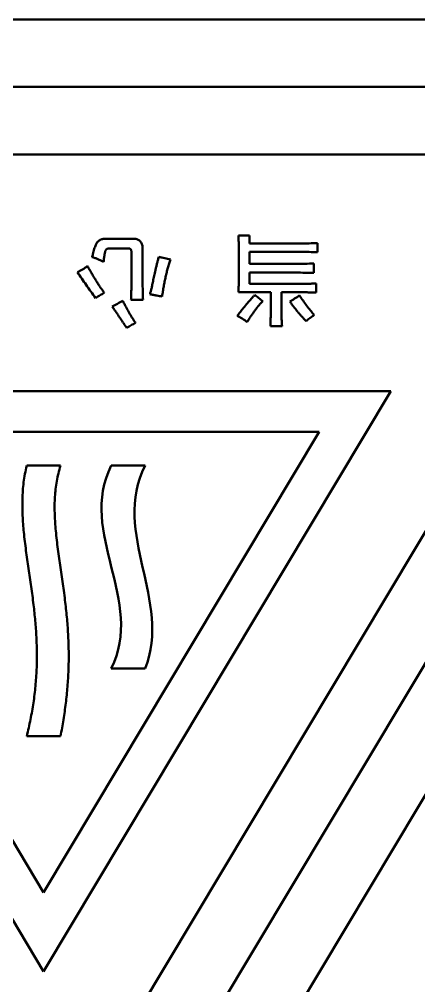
# Model space of a CAD drawing. Header units: millimetres. Extents: x 845401 to 948039, y 511594 to 550263.
# Drawn here: x 913692.45 to 913697.17, y 544575.78 to 544587.22 of the extents above; entities that cross this region are included whole.
import ezdxf

# ---------------------------------------------------------------- set-up
doc = ezdxf.new("R2010")
doc.units = ezdxf.units.MM
doc.layers.add('可见 (ISO)', color=7, linetype='Continuous', lineweight=50)

# ---------------------------------------------------------------- blocks, each defined once
blk = doc.blocks.new('A$C2A4E01FC')
at = {"layer": '可见 (ISO)', "color": 251}
for p, q in [((1341.815, 562.351), (1321.815, 562.351)), ((1322.521, 561.551), (1341.11, 561.551)), ((1322.521, 560.751), (1341.11, 560.751)), ((1336.785, 559.754), (1337.115, 559.754)), ((1338.349, 559.795), (1338.482, 559.795)), ((1338.482, 559.795), (1338.482, 559.699)), ((1337.051, 559.641), (1336.838, 559.641)), ((1337.217, 559.645), (1337.217, 559.211)), ((1338.354, 559.283), (1338.354, 559.634)), ((1338.482, 559.699), (1339.09, 559.699)), ((1339.283, 559.704), (1339.283, 559.595)), ((1337.084, 559.206), (1337.084, 559.597)), ((1339.09, 559.6), (1338.482, 559.6)), ((1338.482, 559.6), (1338.482, 559.458)), ((1338.482, 559.458), (1339.031, 559.458)), ((1339.242, 559.463), (1339.242, 559.35)), ((1339.031, 559.354), (1338.482, 559.354)), ((1338.482, 559.354), (1338.482, 559.222)), ((1338.482, 559.222), (1339.086, 559.222)), ((1339.27, 559.226), (1339.27, 559.118)), ((1338.731, 559.122), (1338.349, 559.122)), ((1338.731, 558.887), (1338.731, 559.122)), ((1339.086, 559.122), (1338.86, 559.122)), ((1338.86, 559.122), (1338.86, 558.887)), ((1337.222, 559.031), (1337.079, 559.031)), ((1342.14, 558.935), (1333.875, 545.119)), ((1335.248, 544.297), (1343.875, 558.719)), ((1338.865, 558.722), (1338.727, 558.722)), ((1342.826, 558.524), (1334.561, 544.708)), ((1331.939, 557.951), (1340.153, 557.951)), ((1336.046, 551.086), (1331.939, 557.951)), ((1340.153, 557.951), (1336.046, 551.086)), ((1336.046, 552.021), (1332.785, 557.471)), ((1332.785, 557.471), (1339.306, 557.471)), ((1339.306, 557.471), (1336.046, 552.021)), ((1335.846, 557.071), (1336.246, 557.071)), ((1336.846, 557.071), (1337.246, 557.071)), ((1337.246, 554.671), (1336.846, 554.671)), ((1336.246, 553.871), (1335.846, 553.871))]:
    blk.add_line(p, q, dxfattribs=at)
blk.add_circle((1332.3, 551.351), 19.758, dxfattribs=at)
blk.add_arc((1332.3, 551.351), 28, 43.8274, 316.1726, dxfattribs=at)
for points, knots in [([(1336.62, 559.536), (1336.622, 559.549), (1336.628, 559.572), (1336.636, 559.605), (1336.644, 559.634), (1336.653, 559.659), (1336.662, 559.681), (1336.67, 559.699), (1336.679, 559.713), (1336.689, 559.724), (1336.699, 559.732), (1336.709, 559.739), (1336.72, 559.745), (1336.732, 559.749), (1336.744, 559.752), (1336.757, 559.754), (1336.771, 559.755), (1336.78, 559.754), (1336.785, 559.754)], [0, 0, 0, 0, 0.0000375318, 0.0000713845, 0.0001018444, 0.0001286974, 0.0001521281, 0.0001721153, 0.0001888986, 0.0002029024, 0.0002153598, 0.0002276608, 0.0002399605, 0.0002522531, 0.0002648438, 0.0002778738, 0.0002912992, 0.000305404, 0.000305404, 0.000305404, 0.000305404]), ([(1337.115, 559.754), (1337.122, 559.754), (1337.136, 559.753), (1337.156, 559.748), (1337.173, 559.739), (1337.187, 559.727), (1337.199, 559.711), (1337.208, 559.692), (1337.214, 559.669), (1337.216, 559.653), (1337.217, 559.645)], [0, 0, 0, 0, 0.0000217504, 0.0000413819, 0.0000599363, 0.0000782145, 0.0000972343, 0.0001180079, 0.0001409207, 0.000166636, 0.000166636, 0.000166636, 0.000166636]), ([(1338.354, 559.634), (1338.354, 559.645), (1338.354, 559.67), (1338.353, 559.708), (1338.351, 559.75), (1338.35, 559.78), (1338.349, 559.795)], [0, 0, 0, 0, 0.0000346859, 0.0000729855, 0.000115247, 0.0001613097, 0.0001613097, 0.0001613097, 0.0001613097]), ([(1336.838, 559.641), (1336.834, 559.641), (1336.827, 559.642), (1336.818, 559.641), (1336.809, 559.64), (1336.801, 559.638), (1336.795, 559.635), (1336.789, 559.631), (1336.784, 559.626), (1336.78, 559.62), (1336.776, 559.611), (1336.773, 559.601), (1336.77, 559.588), (1336.767, 559.572), (1336.764, 559.553), (1336.761, 559.532), (1336.758, 559.508), (1336.756, 559.491), (1336.755, 559.482)], [0, 0, 0, 0, 0.0000104903, 0.0000201061, 0.00002877, 0.0000367619, 0.0000441329, 0.000051135, 0.0000580526, 0.0000650966, 0.0000735471, 0.0000846749, 0.0000982846, 0.0001143714, 0.0001333294, 0.0001548312, 0.0001790321, 0.0002059425, 0.0002059425, 0.0002059425, 0.0002059425]), ([(1337.084, 559.597), (1337.084, 559.601), (1337.084, 559.607), (1337.082, 559.616), (1337.08, 559.624), (1337.076, 559.63), (1337.071, 559.635), (1337.066, 559.638), (1337.059, 559.641), (1337.054, 559.641), (1337.051, 559.641)], [0, 0, 0, 0, 0.00001026139, 0.00001910729, 0.00002704765, 0.00003401954, 0.00004054617, 0.0000471373, 0.00005394403, 0.00006166077, 0.00006166077, 0.00006166077, 0.00006166077]), ([(1339.09, 559.699), (1339.122, 559.7), (1339.186, 559.7), (1339.251, 559.703), (1339.283, 559.704)], [0, 0, 0, 0, 0.0000954791, 0.0001930717, 0.0001930717, 0.0001930717, 0.0001930717]), ([(1336.755, 559.482), (1336.744, 559.488), (1336.722, 559.5), (1336.688, 559.515), (1336.654, 559.527), (1336.631, 559.533), (1336.62, 559.536)], [0, 0, 0, 0, 0.000038131, 0.0000752101, 0.0001111966, 0.0001466773, 0.0001466773, 0.0001466773, 0.0001466773]), ([(1337.302, 559.099), (1337.304, 559.103), (1337.306, 559.11), (1337.31, 559.123), (1337.315, 559.138), (1337.319, 559.156), (1337.324, 559.176), (1337.329, 559.2), (1337.334, 559.225), (1337.34, 559.254), (1337.346, 559.284), (1337.353, 559.316), (1337.36, 559.349), (1337.368, 559.384), (1337.377, 559.421), (1337.386, 559.459), (1337.396, 559.499), (1337.403, 559.526), (1337.407, 559.54)], [0, 0, 0, 0, 0.0000108033, 0.0000239347, 0.0000397953, 0.000058354, 0.0000793282, 0.0001030549, 0.0001293692, 0.0001582385, 0.0001892278, 0.0002218335, 0.0002562606, 0.0002921773, 0.0003298818, 0.0003692472, 0.000410276, 0.0004529703, 0.0004529703, 0.0004529703, 0.0004529703]), ([(1337.407, 559.54), (1337.419, 559.537), (1337.443, 559.532), (1337.478, 559.524), (1337.512, 559.517), (1337.534, 559.513), (1337.545, 559.511)], [0, 0, 0, 0, 0.0000374031, 0.0000734807, 0.0001079995, 0.000141006, 0.000141006, 0.000141006, 0.000141006]), ([(1339.283, 559.595), (1339.251, 559.597), (1339.187, 559.599), (1339.123, 559.6), (1339.09, 559.6)], [0, 0, 0, 0, 0.0000953618, 0.000193073, 0.000193073, 0.000193073, 0.000193073]), ([(1336.447, 559.359), (1336.456, 559.364), (1336.476, 559.374), (1336.505, 559.391), (1336.535, 559.41), (1336.555, 559.424), (1336.565, 559.431)], [0, 0, 0, 0, 0.0000319478, 0.0000657077, 0.0001011495, 0.0001385429, 0.0001385429, 0.0001385429, 0.0001385429]), ([(1336.565, 559.431), (1336.574, 559.416), (1336.591, 559.386), (1336.616, 559.342), (1336.641, 559.3), (1336.666, 559.259), (1336.69, 559.221), (1336.714, 559.184), (1336.738, 559.15), (1336.754, 559.127), (1336.762, 559.116)], [0, 0, 0, 0, 0.0000525804, 0.0001033498, 0.0001524048, 0.0001995783, 0.0002451137, 0.0002888761, 0.0003308783, 0.000371135, 0.000371135, 0.000371135, 0.000371135]), ([(1337.545, 559.511), (1337.539, 559.494), (1337.529, 559.461), (1337.514, 559.41), (1337.501, 559.358), (1337.488, 559.304), (1337.476, 559.248), (1337.466, 559.191), (1337.456, 559.132), (1337.45, 559.092), (1337.448, 559.072)], [0, 0, 0, 0, 0.000051627, 0.0001044867, 0.0001585654, 0.0002140659, 0.00027089, 0.0003290294, 0.0003885411, 0.0004495904, 0.0004495904, 0.0004495904, 0.0004495904]), ([(1339.031, 559.458), (1339.066, 559.458), (1339.136, 559.459), (1339.207, 559.461), (1339.242, 559.463)], [0, 0, 0, 0, 0.0001047497, 0.0002112669, 0.0002112669, 0.0002112669, 0.0002112669]), ([(1336.661, 559.054), (1336.642, 559.08), (1336.604, 559.132), (1336.549, 559.209), (1336.496, 559.284), (1336.463, 559.335), (1336.447, 559.359)], [0, 0, 0, 0, 0.0000977351, 0.0001925445, 0.000284371, 0.0003732799, 0.0003732799, 0.0003732799, 0.0003732799]), ([(1339.242, 559.35), (1339.207, 559.351), (1339.137, 559.354), (1339.067, 559.354), (1339.031, 559.354)], [0, 0, 0, 0, 0.0001044576, 0.0002112695, 0.0002112695, 0.0002112695, 0.0002112695]), ([(1337.079, 559.031), (1337.08, 559.037), (1337.081, 559.048), (1337.081, 559.066), (1337.082, 559.085), (1337.083, 559.106), (1337.083, 559.129), (1337.083, 559.153), (1337.084, 559.179), (1337.084, 559.197), (1337.084, 559.206)], [0, 0, 0, 0, 0.0000161719, 0.0000340486, 0.0000534688, 0.0000744216, 0.0000970909, 0.0001214736, 0.0001474015, 0.0001748723, 0.0001748723, 0.0001748723, 0.0001748723]), ([(1337.217, 559.211), (1337.217, 559.181), (1337.218, 559.121), (1337.22, 559.061), (1337.222, 559.031)], [0, 0, 0, 0, 0.0000899842, 0.0001795111, 0.0001795111, 0.0001795111, 0.0001795111]), ([(1338.349, 559.122), (1338.35, 559.137), (1338.351, 559.167), (1338.353, 559.209), (1338.354, 559.247), (1338.354, 559.272), (1338.354, 559.283)], [0, 0, 0, 0, 0.0000458915, 0.0000881533, 0.0001266248, 0.000161311, 0.000161311, 0.000161311, 0.000161311]), ([(1339.086, 559.222), (1339.1, 559.222), (1339.128, 559.222), (1339.173, 559.222), (1339.22, 559.224), (1339.253, 559.225), (1339.27, 559.226)], [0, 0, 0, 0, 0.0000418986, 0.0000863768, 0.0001337939, 0.0001839687, 0.0001839687, 0.0001839687, 0.0001839687]), ([(1336.762, 559.116), (1336.754, 559.111), (1336.738, 559.101), (1336.713, 559.086), (1336.688, 559.07), (1336.67, 559.06), (1336.661, 559.054)], [0, 0, 0, 0, 0.0000277753, 0.0000566974, 0.0000869127, 0.0001183655, 0.0001183655, 0.0001183655, 0.0001183655]), ([(1337.448, 559.072), (1337.438, 559.074), (1337.416, 559.078), (1337.382, 559.084), (1337.344, 559.091), (1337.317, 559.096), (1337.302, 559.099)], [0, 0, 0, 0, 0.0000299795, 0.0000647348, 0.0001038674, 0.0001477469, 0.0001477469, 0.0001477469, 0.0001477469]), ([(1338.336, 558.845), (1338.342, 558.852), (1338.354, 558.867), (1338.373, 558.89), (1338.392, 558.915), (1338.409, 558.936), (1338.424, 558.955), (1338.436, 558.97), (1338.451, 558.986), (1338.466, 559.004), (1338.483, 559.024), (1338.502, 559.044), (1338.522, 559.067), (1338.536, 559.082), (1338.543, 559.09)], [0, 0, 0, 0, 0.0000284502, 0.0000582412, 0.0000896409, 0.0001223812, 0.0001400792, 0.0001599521, 0.0001816293, 0.0002054857, 0.0002312801, 0.0002591271, 0.0002890287, 0.0003208707, 0.0003208707, 0.0003208707, 0.0003208707]), ([(1338.543, 559.09), (1338.559, 559.078), (1338.592, 559.054), (1338.622, 559.028), (1338.637, 559.016)], [0, 0, 0, 0, 0.0000608959, 0.0001196686, 0.0001196686, 0.0001196686, 0.0001196686]), ([(1338.959, 559.012), (1338.968, 559.018), (1338.986, 559.029), (1339.014, 559.047), (1339.043, 559.065), (1339.063, 559.078), (1339.073, 559.085)], [0, 0, 0, 0, 0.0000311605, 0.0000641238, 0.0000987994, 0.0001352811, 0.0001352811, 0.0001352811, 0.0001352811]), ([(1339.073, 559.085), (1339.086, 559.064), (1339.113, 559.023), (1339.156, 558.964), (1339.2, 558.907), (1339.231, 558.871), (1339.247, 558.854)], [0, 0, 0, 0, 0.0000745021, 0.0001475772, 0.0002192798, 0.0002896788, 0.0002896788, 0.0002896788, 0.0002896788]), ([(1339.27, 559.118), (1339.253, 559.118), (1339.222, 559.12), (1339.175, 559.121), (1339.13, 559.122), (1339.1, 559.122), (1339.086, 559.122)], [0, 0, 0, 0, 0.0000484585, 0.0000951833, 0.0001403508, 0.000183966, 0.000183966, 0.000183966, 0.000183966]), ([(1336.856, 558.954), (1336.877, 558.965), (1336.919, 558.987), (1336.96, 559.01), (1336.981, 559.021)], [0, 0, 0, 0, 0.0000701299, 0.0001419132, 0.0001419132, 0.0001419132, 0.0001419132]), ([(1337.028, 558.699), (1337.023, 558.707), (1337.011, 558.725), (1336.993, 558.752), (1336.974, 558.781), (1336.953, 558.812), (1336.931, 558.845), (1336.908, 558.879), (1336.883, 558.916), (1336.865, 558.941), (1336.856, 558.954)], [0, 0, 0, 0, 0.0000299106, 0.0000623917, 0.000097206, 0.000134307, 0.0001740269, 0.0002160352, 0.0002603782, 0.0003072947, 0.0003072947, 0.0003072947, 0.0003072947]), ([(1336.981, 559.021), (1336.988, 559.009), (1337, 558.984), (1337.02, 558.948), (1337.039, 558.913), (1337.058, 558.879), (1337.076, 558.848), (1337.095, 558.817), (1337.113, 558.789), (1337.125, 558.77), (1337.131, 558.761)], [0, 0, 0, 0, 0.000042702, 0.0000839555, 0.0001235353, 0.0001618319, 0.0001986175, 0.0002338986, 0.0002677734, 0.0003001614, 0.0003001614, 0.0003001614, 0.0003001614]), ([(1338.637, 559.016), (1338.629, 559.008), (1338.613, 558.991), (1338.59, 558.965), (1338.567, 558.937), (1338.544, 558.907), (1338.522, 558.876), (1338.499, 558.843), (1338.476, 558.808), (1338.462, 558.784), (1338.454, 558.772)], [0, 0, 0, 0, 0.0000338709, 0.0000686494, 0.0001048657, 0.000142288, 0.0001810152, 0.0002210054, 0.0002624718, 0.0003051543, 0.0003051543, 0.0003051543, 0.0003051543]), ([(1339.149, 558.781), (1339.14, 558.791), (1339.121, 558.811), (1339.094, 558.841), (1339.068, 558.87), (1339.044, 558.899), (1339.021, 558.928), (1338.999, 558.956), (1338.978, 558.984), (1338.965, 559.003), (1338.959, 559.012)], [0, 0, 0, 0, 0.0000411836, 0.0000813124, 0.000120372, 0.0001584079, 0.0001951748, 0.0002310339, 0.0002659291, 0.0002997053, 0.0002997053, 0.0002997053, 0.0002997053]), ([(1338.454, 558.772), (1338.434, 558.785), (1338.395, 558.81), (1338.355, 558.833), (1338.336, 558.845)], [0, 0, 0, 0, 0.0000718428, 0.0001393696, 0.0001393696, 0.0001393696, 0.0001393696]), ([(1338.727, 558.722), (1338.727, 558.727), (1338.728, 558.738), (1338.729, 558.756), (1338.73, 558.774), (1338.73, 558.794), (1338.731, 558.816), (1338.731, 558.838), (1338.732, 558.863), (1338.731, 558.879), (1338.731, 558.887)], [0, 0, 0, 0, 0.0000160006, 0.0000335343, 0.0000522685, 0.0000721915, 0.0000936593, 0.0001163253, 0.0001403648, 0.0001657753, 0.0001657753, 0.0001657753, 0.0001657753]), ([(1338.86, 558.887), (1338.86, 558.86), (1338.86, 558.805), (1338.863, 558.75), (1338.865, 558.722)], [0, 0, 0, 0, 0.0000820817, 0.0001657728, 0.0001657728, 0.0001657728, 0.0001657728]), ([(1339.247, 558.854), (1339.238, 558.848), (1339.221, 558.835), (1339.196, 558.817), (1339.172, 558.799), (1339.157, 558.787), (1339.149, 558.781)], [0, 0, 0, 0, 0.0000323558, 0.0000634002, 0.0000932081, 0.0001218514, 0.0001218514, 0.0001218514, 0.0001218514]), ([(1337.131, 558.761), (1337.123, 558.756), (1337.106, 558.746), (1337.082, 558.731), (1337.055, 558.715), (1337.037, 558.705), (1337.028, 558.699)], [0, 0, 0, 0, 0.0000278305, 0.0000570447, 0.0000877004, 0.0001198876, 0.0001198876, 0.0001198876, 0.0001198876])]:
    blk.add_open_spline(points, degree=3, knots=knots, dxfattribs=at)
for points, degree in [([(1335.846, 553.871), (1336.046, 554.671), (1336.046, 555.471), (1335.646, 556.271), (1335.846, 557.071)], 4), ([(1336.246, 557.071), (1335.998, 556.303), (1336.446, 555.503), (1336.398, 554.671), (1336.246, 553.871)], 4), ([(1336.846, 554.671), (1337.246, 555.471), (1336.446, 556.275), (1336.846, 557.071)], 3), ([(1337.246, 557.071), (1336.846, 556.271), (1337.566, 555.471), (1337.246, 554.671)], 3)]:
    blk.add_open_spline(points, degree=degree, dxfattribs=at)

msp = doc.modelspace()

# ---------------------------------------------------------------- block references
msp.add_blockref('A$C2A4E01FC', (912356.693, 544024.865))

doc.saveas('drawing.dxf')
